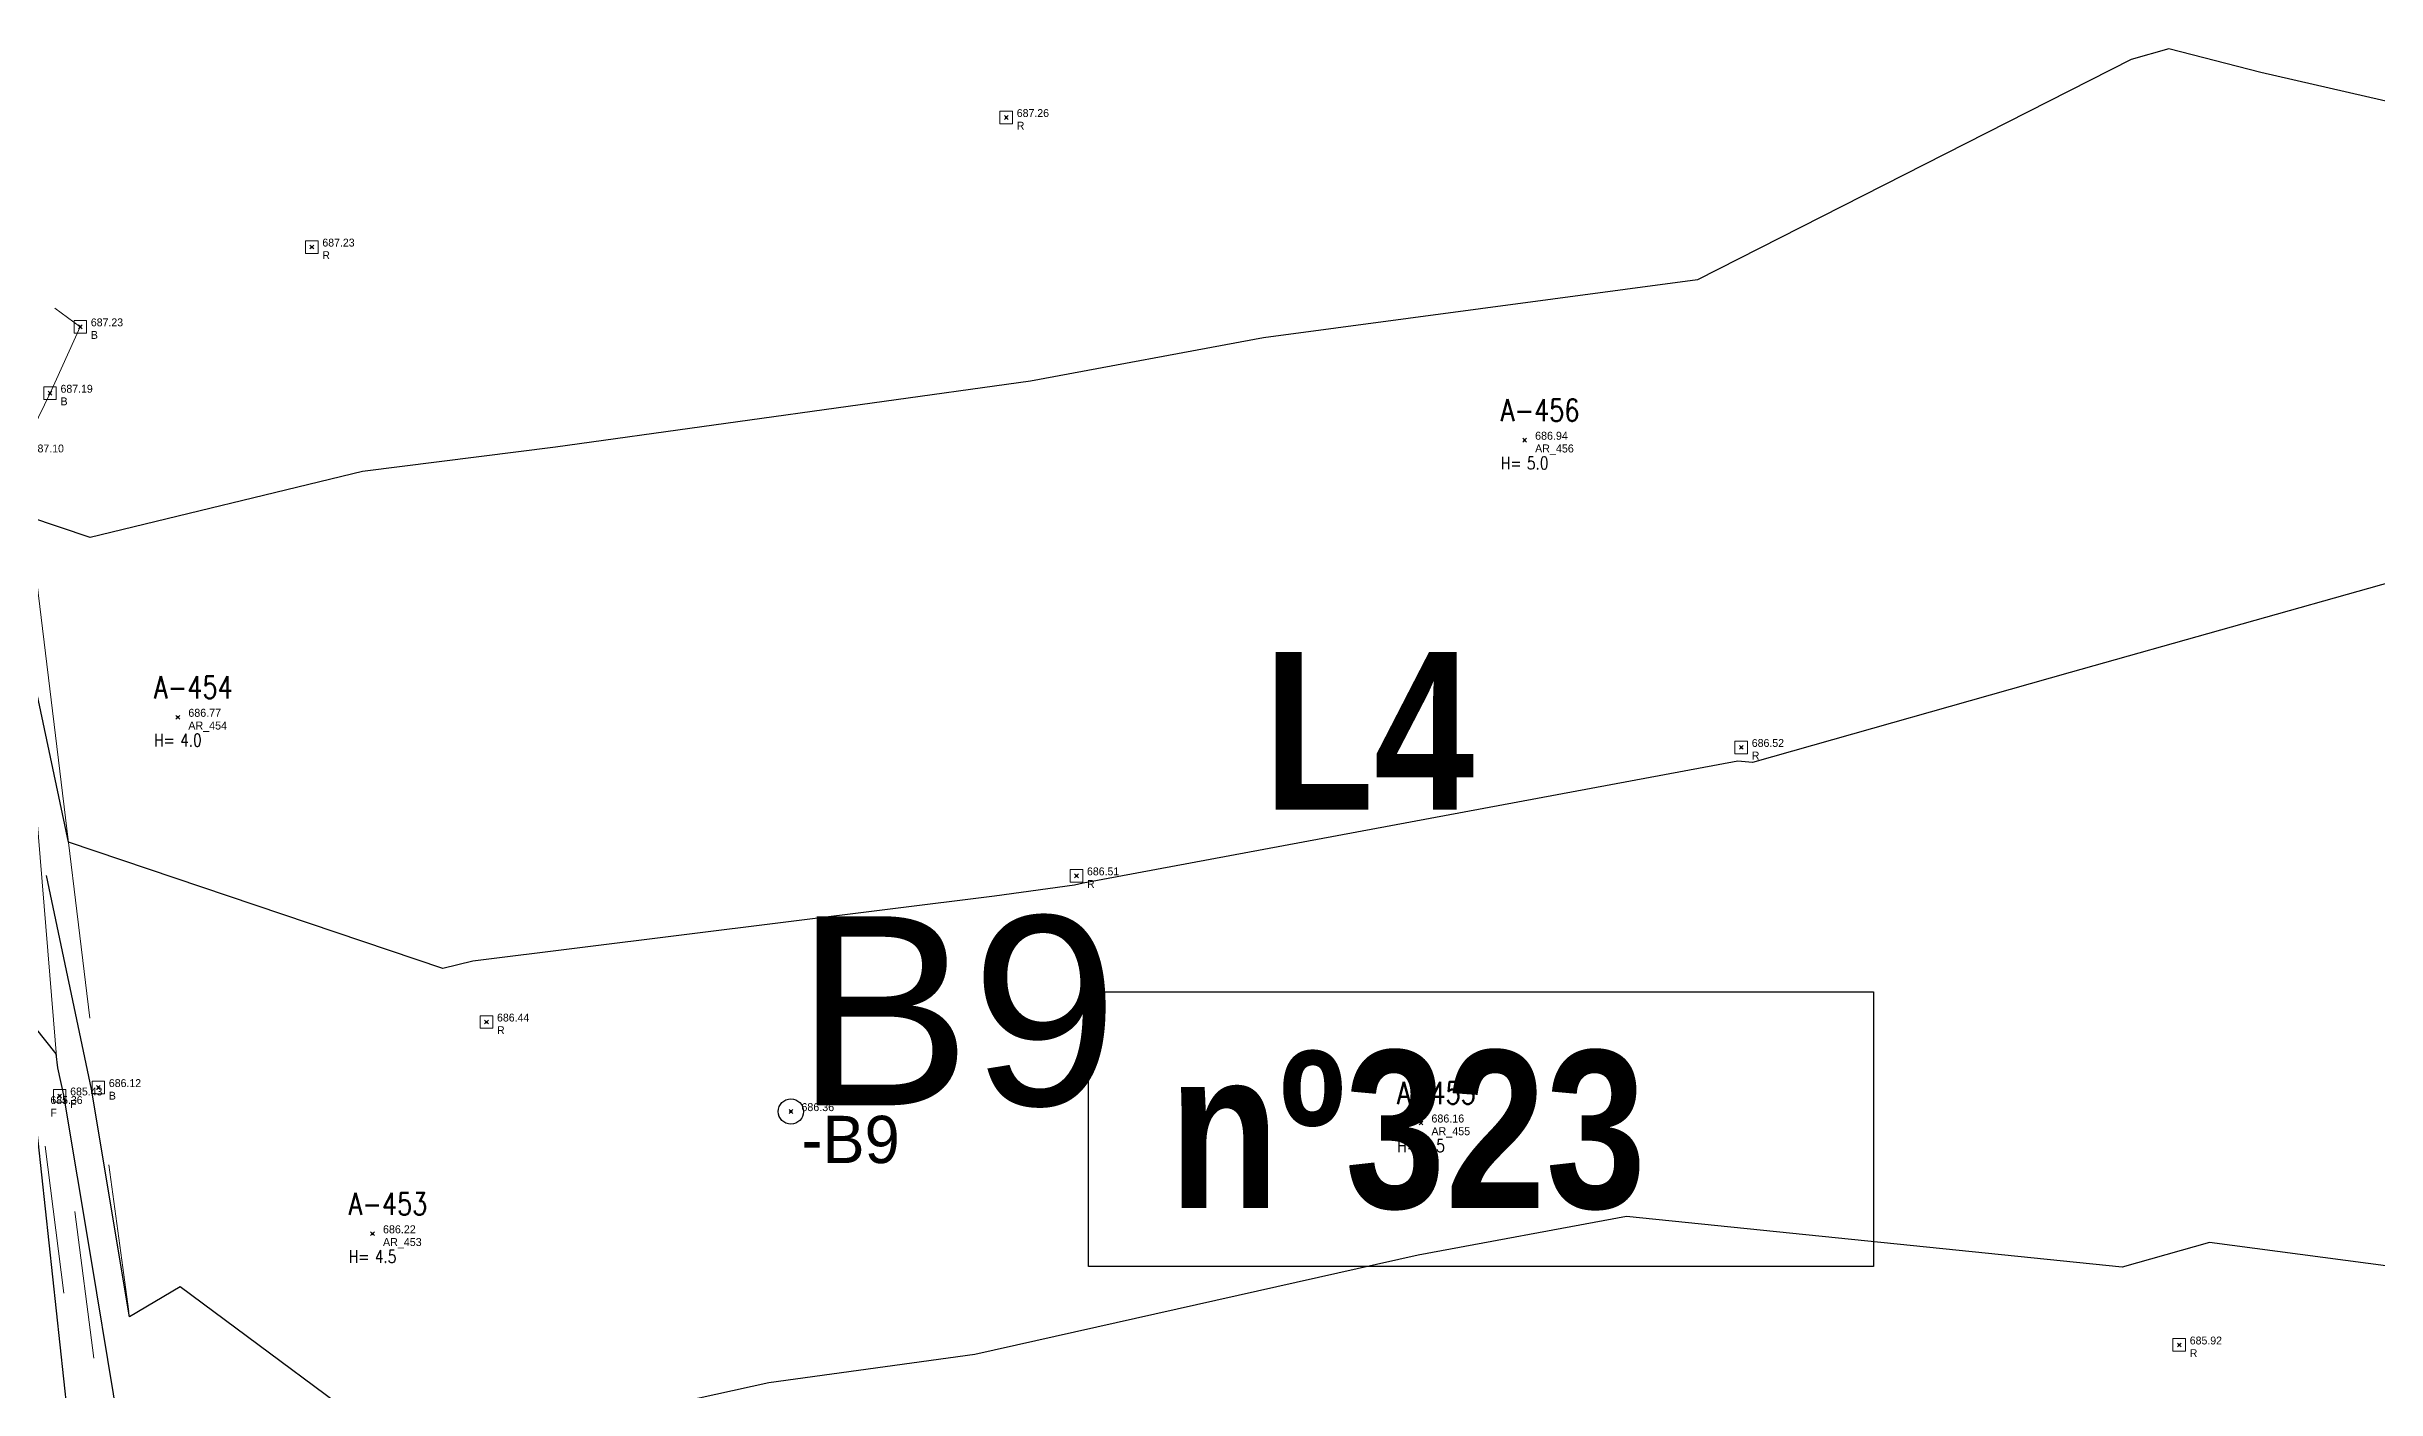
# Model space of a CAD drawing. Extents: x 350769 to 354978, y 6304672 to 6307963.
# Drawn here: x 352341.86 to 352378.84, y 6306054.39 to 6306075.71 of the extents above; entities that cross this region are included whole.
import ezdxf

# ---------------------------------------------------------------- set-up
doc = ezdxf.new("R2010")
doc.units = 0
doc.header["$PDMODE"] = 35
doc.header["$PDSIZE"] = 0.03
doc.linetypes.add('CONTINUOS', pattern=[0])
doc.linetypes.add('PHANTOM', pattern=[23.5, 11.75, -2.35, 2.35, -2.35, 2.35, -2.35])
doc.layers.get('0').update_dxf_attribs({"linetype": 'CONTINUOUS'})
for name, color, linetype in [('03_S2_Pav ext_Borde vereda', 7, 'CONTINUOUS'), ('1-ARBOL H1', 7, 'CONTINUOUS'), ('1-ARBOL H2', 1, 'CONTINUOUS'), ('1-ARBOL H3', 241, 'CONTINUOUS'), ('1-ARBOL NOMBRE', 3, 'CONTINUOUS'), ('1-ARBOL PTO', 7, 'CONTINUOUS'), ('1-CANAL', 150, 'PHANTOM'), ('1-PRS', 6, 'CONTINUOUS'), ('3-CANAL FDO', 141, 'PHANTOM'), ('C-TINN', 5, 'CONTINUOUS'), ('C-TOPO-MINR', 8, 'CONTINUOUS'), ('V-NODE-TEXT DIC 2012', 31, 'CONTINUOUS')]:
    doc.layers.add(name, color=color, linetype=linetype)
doc.layers.add('0_ASD_TOPOGRAFIA_ELEMENTOS', color=9, linetype='CONTINUOS', lineweight=5, true_color=0xbdbdbd)
doc.styles.add('A', font='arial.ttf', dxfattribs={"height": 2})
doc.styles.add('NEW TURNER_TITULOS', font='techb___.ttf')
doc.styles.add('ROMANS', font='romans.shx', dxfattribs={"width": 0.65})

# ---------------------------------------------------------------- blocks, each defined once
blk = doc.blocks.new('A$C27410629')
blk.add_lwpolyline([(154.436, 1298.987), (166.893, 1298.987), (166.893, 1294.627), (154.436, 1294.627)], close=True)
at = {"char_height": 2.5, "attachment_point": 1, "style": 'NEW TURNER_TITULOS'}
for s, insert in [('L4', (157.216, 1304.382)), ('nº323', (155.714, 1298.056))]:
    blk.add_mtext_dynamic_manual_height_columns(s, width=20.98523, gutter_width=12.5, heights=[-2.533], dxfattribs=dict(at, insert=insert))
blk = doc.blocks.new('TOPOGRAFIA')
at = {"layer": '1-ARBOL H1', "color": 9, "lineweight": 0, "true_color": 0xbdbdbd}
for p in [(390365.319, 6303069.459), (390343.947, 6303065.061), (390363.674, 6303058.621), (390347.036, 6303056.862)]:
    blk.add_point(p, dxfattribs=at)
at = {"layer": '1-ARBOL PTO', "color": 9, "lineweight": 0, "true_color": 0xbdbdbd}
for p in [(390365.319, 6303069.459), (390343.947, 6303065.061), (390363.674, 6303058.621), (390347.036, 6303056.862)]:
    blk.add_point(p, dxfattribs=at)
at = {"layer": '1-CANAL', "color": 9, "lineweight": 0, "true_color": 0xbdbdbd, "flags": 128}
blk.add_lwpolyline([(390338.329, 6303094.336), (390338.874, 6303081.393), (390341.144, 6303072.178), (390342.4, 6303071.259), (390341.919, 6303070.205), (390341.461, 6303069.257), (390342.686, 6303059.183), (390344.22, 6303047.915), (390345.41, 6303038.047)], dxfattribs=at)
at = {"layer": '1-PRS', "color": 9, "lineweight": 0, "true_color": 0xbdbdbd}
blk.add_circle((390353.676, 6303058.802), 0.2, dxfattribs=at)
blk.add_point((390353.676, 6303058.802), dxfattribs=at)
at = {"layer": '3-CANAL FDO', "color": 9, "lineweight": 0, "true_color": 0xbdbdbd, "flags": 128}
for points in [[(390336.311, 6303095.423), (390338.181, 6303082.622), (390339.876, 6303072.517), (390339.871, 6303070.974), (390341.758, 6303058.914), (390343.18, 6303047.726), (390345.08, 6303037.552), (390346.214, 6303033.236)], [(390338.028, 6303094.394), (390338.366, 6303082.307), (390340.293, 6303072.597), (390341.106, 6303070.759), (390342.072, 6303059.05), (390343.533, 6303047.804), (390345.245, 6303037.757), (390346.867, 6303035.333), (390354.173, 6303034.93), (390364.027, 6303036.506), (390373.285, 6303037.682), (390384.396, 6303039.074)]]:
    blk.add_lwpolyline(points, dxfattribs=at)
at = {"layer": 'C-TINN', "color": 9, "linetype": 'Continuous', "lineweight": 0, "true_color": 0xbdbdbd}
for points, elevation in [([(390356.994, 6303074.481), (390356.994, 6303074.681), (390357.194, 6303074.681), (390357.194, 6303074.481), (390356.994, 6303074.481)], 687.261), ([(390345.974, 6303072.425), (390345.974, 6303072.625), (390346.174, 6303072.625), (390346.174, 6303072.425), (390345.974, 6303072.425)], 687.229), ([(390342.3, 6303071.159), (390342.3, 6303071.359), (390342.5, 6303071.359), (390342.5, 6303071.159), (390342.3, 6303071.159)], 687.231), ([(390341.819, 6303070.105), (390341.819, 6303070.305), (390342.019, 6303070.305), (390342.019, 6303070.105), (390341.819, 6303070.105)], 687.193), ([(390368.658, 6303064.482), (390368.658, 6303064.682), (390368.858, 6303064.682), (390368.858, 6303064.482), (390368.658, 6303064.482)], 686.515), ([(390358.108, 6303062.444), (390358.108, 6303062.644), (390358.308, 6303062.644), (390358.308, 6303062.444), (390358.108, 6303062.444)], 686.51), ([(390348.746, 6303060.123), (390348.746, 6303060.323), (390348.946, 6303060.323), (390348.946, 6303060.123), (390348.746, 6303060.123)], 686.438), ([(390341.972, 6303058.95), (390341.972, 6303059.15), (390342.172, 6303059.15), (390342.172, 6303058.95), (390341.972, 6303058.95)], 685.427), ([(390342.586, 6303059.083), (390342.586, 6303059.283), (390342.786, 6303059.283), (390342.786, 6303059.083), (390342.586, 6303059.083)], 686.123), ([(390375.608, 6303054.997), (390375.608, 6303055.197), (390375.808, 6303055.197), (390375.808, 6303054.997), (390375.608, 6303054.997)], 685.923)]:
    blk.add_lwpolyline(points, dxfattribs=dict(at, elevation=elevation))
for p in [(390357.094, 6303074.581, 687.261), (390346.074, 6303072.525, 687.229), (390342.4, 6303071.259, 687.231), (390341.919, 6303070.205, 687.193), (390368.758, 6303064.582, 686.515), (390358.208, 6303062.544, 686.51), (390348.846, 6303060.223, 686.438), (390342.072, 6303059.05, 685.427), (390342.686, 6303059.183, 686.123), (390375.708, 6303055.097, 685.923)]:
    blk.add_point(p, dxfattribs=at)
at = {"layer": 'C-TOPO-MINR', "color": 9, "linetype": 'Continuous', "lineweight": -3, "true_color": 0xbdbdbd}
for points, elevation in [([(390387.152, 6303072.967), (390377.004, 6303075.295), (390375.543, 6303075.671), (390374.947, 6303075.503), (390368.061, 6303072.004), (390361.175, 6303071.083), (390357.481, 6303070.398), (390349.939, 6303069.346), (390346.877, 6303068.963), (390342.558, 6303067.916), (390341.584, 6303068.244)], 687), ([(390379.089, 6303067.213), (390373.976, 6303065.771), (390368.934, 6303064.342), (390368.705, 6303064.365), (390358.314, 6303062.426), (390358.176, 6303062.395), (390356.908, 6303062.222), (390348.629, 6303061.187), (390348.152, 6303061.072), (390342.212, 6303063.078), (390341.68, 6303065.604)], 686.5), ([(390379.784, 6303056.247), (390376.186, 6303056.722), (390374.804, 6303056.331), (390366.935, 6303057.138), (390363.632, 6303056.521), (390356.595, 6303054.944), (390353.327, 6303054.498), (390347.702, 6303053.258), (390343.986, 6303056.021), (390343.181, 6303055.545), (390342.577, 6303059.159), (390341.862, 6303062.55)], 686), ([(390381.299, 6303048.733), (390372.98, 6303048.217), (390368.289, 6303048.878), (390363.864, 6303049.004), (390357.36, 6303047.559), (390352.447, 6303045.453), (390347.656, 6303044.497), (390346.194, 6303043.77), (390344.694, 6303043.987), (390343.989, 6303047.878), (390342.57, 6303056.47), (390342.136, 6303059.064), (390342.045, 6303059.496), (390342.017, 6303059.718), (390341.691, 6303060.13)], 685.5), ([(390341.668, 6303058.875), (390342.423, 6303051.859), (390342.865, 6303047.648), (390342.874, 6303047.591), (390342.89, 6303047.508), (390342.49, 6303047.277), (390338.467, 6303044.166)], 685.5)]:
    blk.add_lwpolyline(points, dxfattribs=dict(at, elevation=elevation))
at = {"layer": 'V-NODE-TEXT DIC 2012', "color": 9, "lineweight": 0, "true_color": 0xbdbdbd}
for p in [(390357.094, 6303074.581), (390346.074, 6303072.525), (390342.4, 6303071.259), (390341.919, 6303070.205), (390365.319, 6303069.459), (390343.947, 6303065.061), (390368.758, 6303064.582), (390358.208, 6303062.544), (390348.846, 6303060.223), (390342.072, 6303059.05), (390342.686, 6303059.183), (390353.676, 6303058.802), (390363.674, 6303058.621), (390347.036, 6303056.862), (390375.708, 6303055.097)]:
    blk.add_point(p, dxfattribs=at)
at = {"layer": '1-ARBOL H2', "color": 9, "lineweight": 0, "true_color": 0xbdbdbd, "style": 'ROMANS', "width": 0.8}
for p in [(390364.942, 6303068.997), (390343.57, 6303064.599), (390363.297, 6303058.159), (390346.659, 6303056.4)]:
    blk.add_text('H=', height=0.2, dxfattribs=at).set_placement(p)
at = {"layer": '1-ARBOL H3', "color": 9, "lineweight": 0, "true_color": 0xbdbdbd, "style": 'ROMANS', "width": 0.8}
for s, p in [('5.0', (390365.355, 6303068.997)), ('4.0', (390343.983, 6303064.599)), ('3.5', (390363.71, 6303058.159)), ('4.5', (390347.072, 6303056.4))]:
    blk.add_text(s, height=0.2, dxfattribs=at).set_placement(p)
at = {"layer": '1-ARBOL NOMBRE', "color": 9, "lineweight": 0, "true_color": 0xbdbdbd, "style": 'ROMANS', "width": 0.8}
for s, p in [('A-456', (390364.942, 6303069.759)), ('A-454', (390343.57, 6303065.361)), ('A-455', (390363.297, 6303058.921)), ('A-453', (390346.659, 6303057.162))]:
    blk.add_text(s, height=0.35, dxfattribs=at).set_placement(p)
at = {"layer": '1-PRS', "color": 9, "lineweight": 0, "true_color": 0xbdbdbd, "style": 'A'}
blk.add_text('B9', height=3, dxfattribs=at).set_placement((390353.743, 6303058.902))
at = {"layer": 'V-NODE-TEXT DIC 2012', "color": 9, "lineweight": 0, "true_color": 0xbdbdbd}
for s, height, p in [('687.26', 0.125, (390357.261, 6303074.589)), ('R', 0.125, (390357.261, 6303074.389)), ('687.23', 0.125, (390346.241, 6303072.533)), ('R', 0.125, (390346.241, 6303072.333)), ('687.23', 0.125, (390342.567, 6303071.267)), ('B', 0.125, (390342.567, 6303071.067)), ('687.19', 0.125, (390342.086, 6303070.213)), ('B', 0.125, (390342.086, 6303070.013)), ('687.10', 0.125, (390341.628, 6303069.265)), ('AR_456', 0.127, (390365.486, 6303069.264)), ('686.94', 0.127, (390365.486, 6303069.466)), ('AR_454', 0.127, (390344.114, 6303064.866)), ('686.77', 0.127, (390344.114, 6303065.068)), ('686.52', 0.125, (390368.925, 6303064.59)), ('R', 0.125, (390368.925, 6303064.39)), ('686.51', 0.125, (390358.375, 6303062.552)), ('R', 0.125, (390358.375, 6303062.352)), ('686.44', 0.125, (390349.013, 6303060.231)), ('R', 0.125, (390349.013, 6303060.031)), ('685.36', 0.125, (390341.925, 6303058.922)), ('685.43', 0.125, (390342.239, 6303059.058)), ('686.12', 0.125, (390342.853, 6303059.191)), ('B', 0.125, (390342.853, 6303058.991)), ('F', 0.125, (390341.925, 6303058.722)), ('F', 0.125, (390342.239, 6303058.858)), ('686.36', 0.127, (390353.843, 6303058.809)), ('-B9', 0.75, (390353.843, 6303057.984)), ('686.16', 0.127, (390363.841, 6303058.628)), ('AR_455', 0.127, (390363.841, 6303058.426)), ('686.22', 0.127, (390347.203, 6303056.869)), ('AR_453', 0.127, (390347.203, 6303056.667)), ('685.92', 0.125, (390375.875, 6303055.105)), ('R', 0.125, (390375.875, 6303054.905))]:
    blk.add_text(s, height=height, dxfattribs=at).set_placement(p)

msp = doc.modelspace()

# ---------------------------------------------------------------- linework, layer by layer
at = {"layer": '1-PRS'}
msp.add_circle((352353.676, 6306058.802), 0.2, dxfattribs=at)
msp.add_point((352353.676, 6306058.802), dxfattribs=at)

# ---------------------------------------------------------------- block references
at = {"layer": '03_S2_Pav ext_Borde vereda', "linetype": 'Continuous'}
msp.add_blockref('A$C27410629', (352203.962, 6304761.714), dxfattribs=at)

# ---------------------------------------------------------------- texts
at = {"layer": '1-PRS', "style": 'A'}
msp.add_text('B9', height=3, dxfattribs=at).set_placement((352353.743, 6306058.902))

# ---------------------------------------------------------------- next in the draw order: block references
at = {"layer": '0_ASD_TOPOGRAFIA_ELEMENTOS', "color": 30, "true_color": 0xf26507}
msp.add_blockref('TOPOGRAFIA', (-38000, 3000), dxfattribs=at)

doc.saveas('drawing.dxf')
